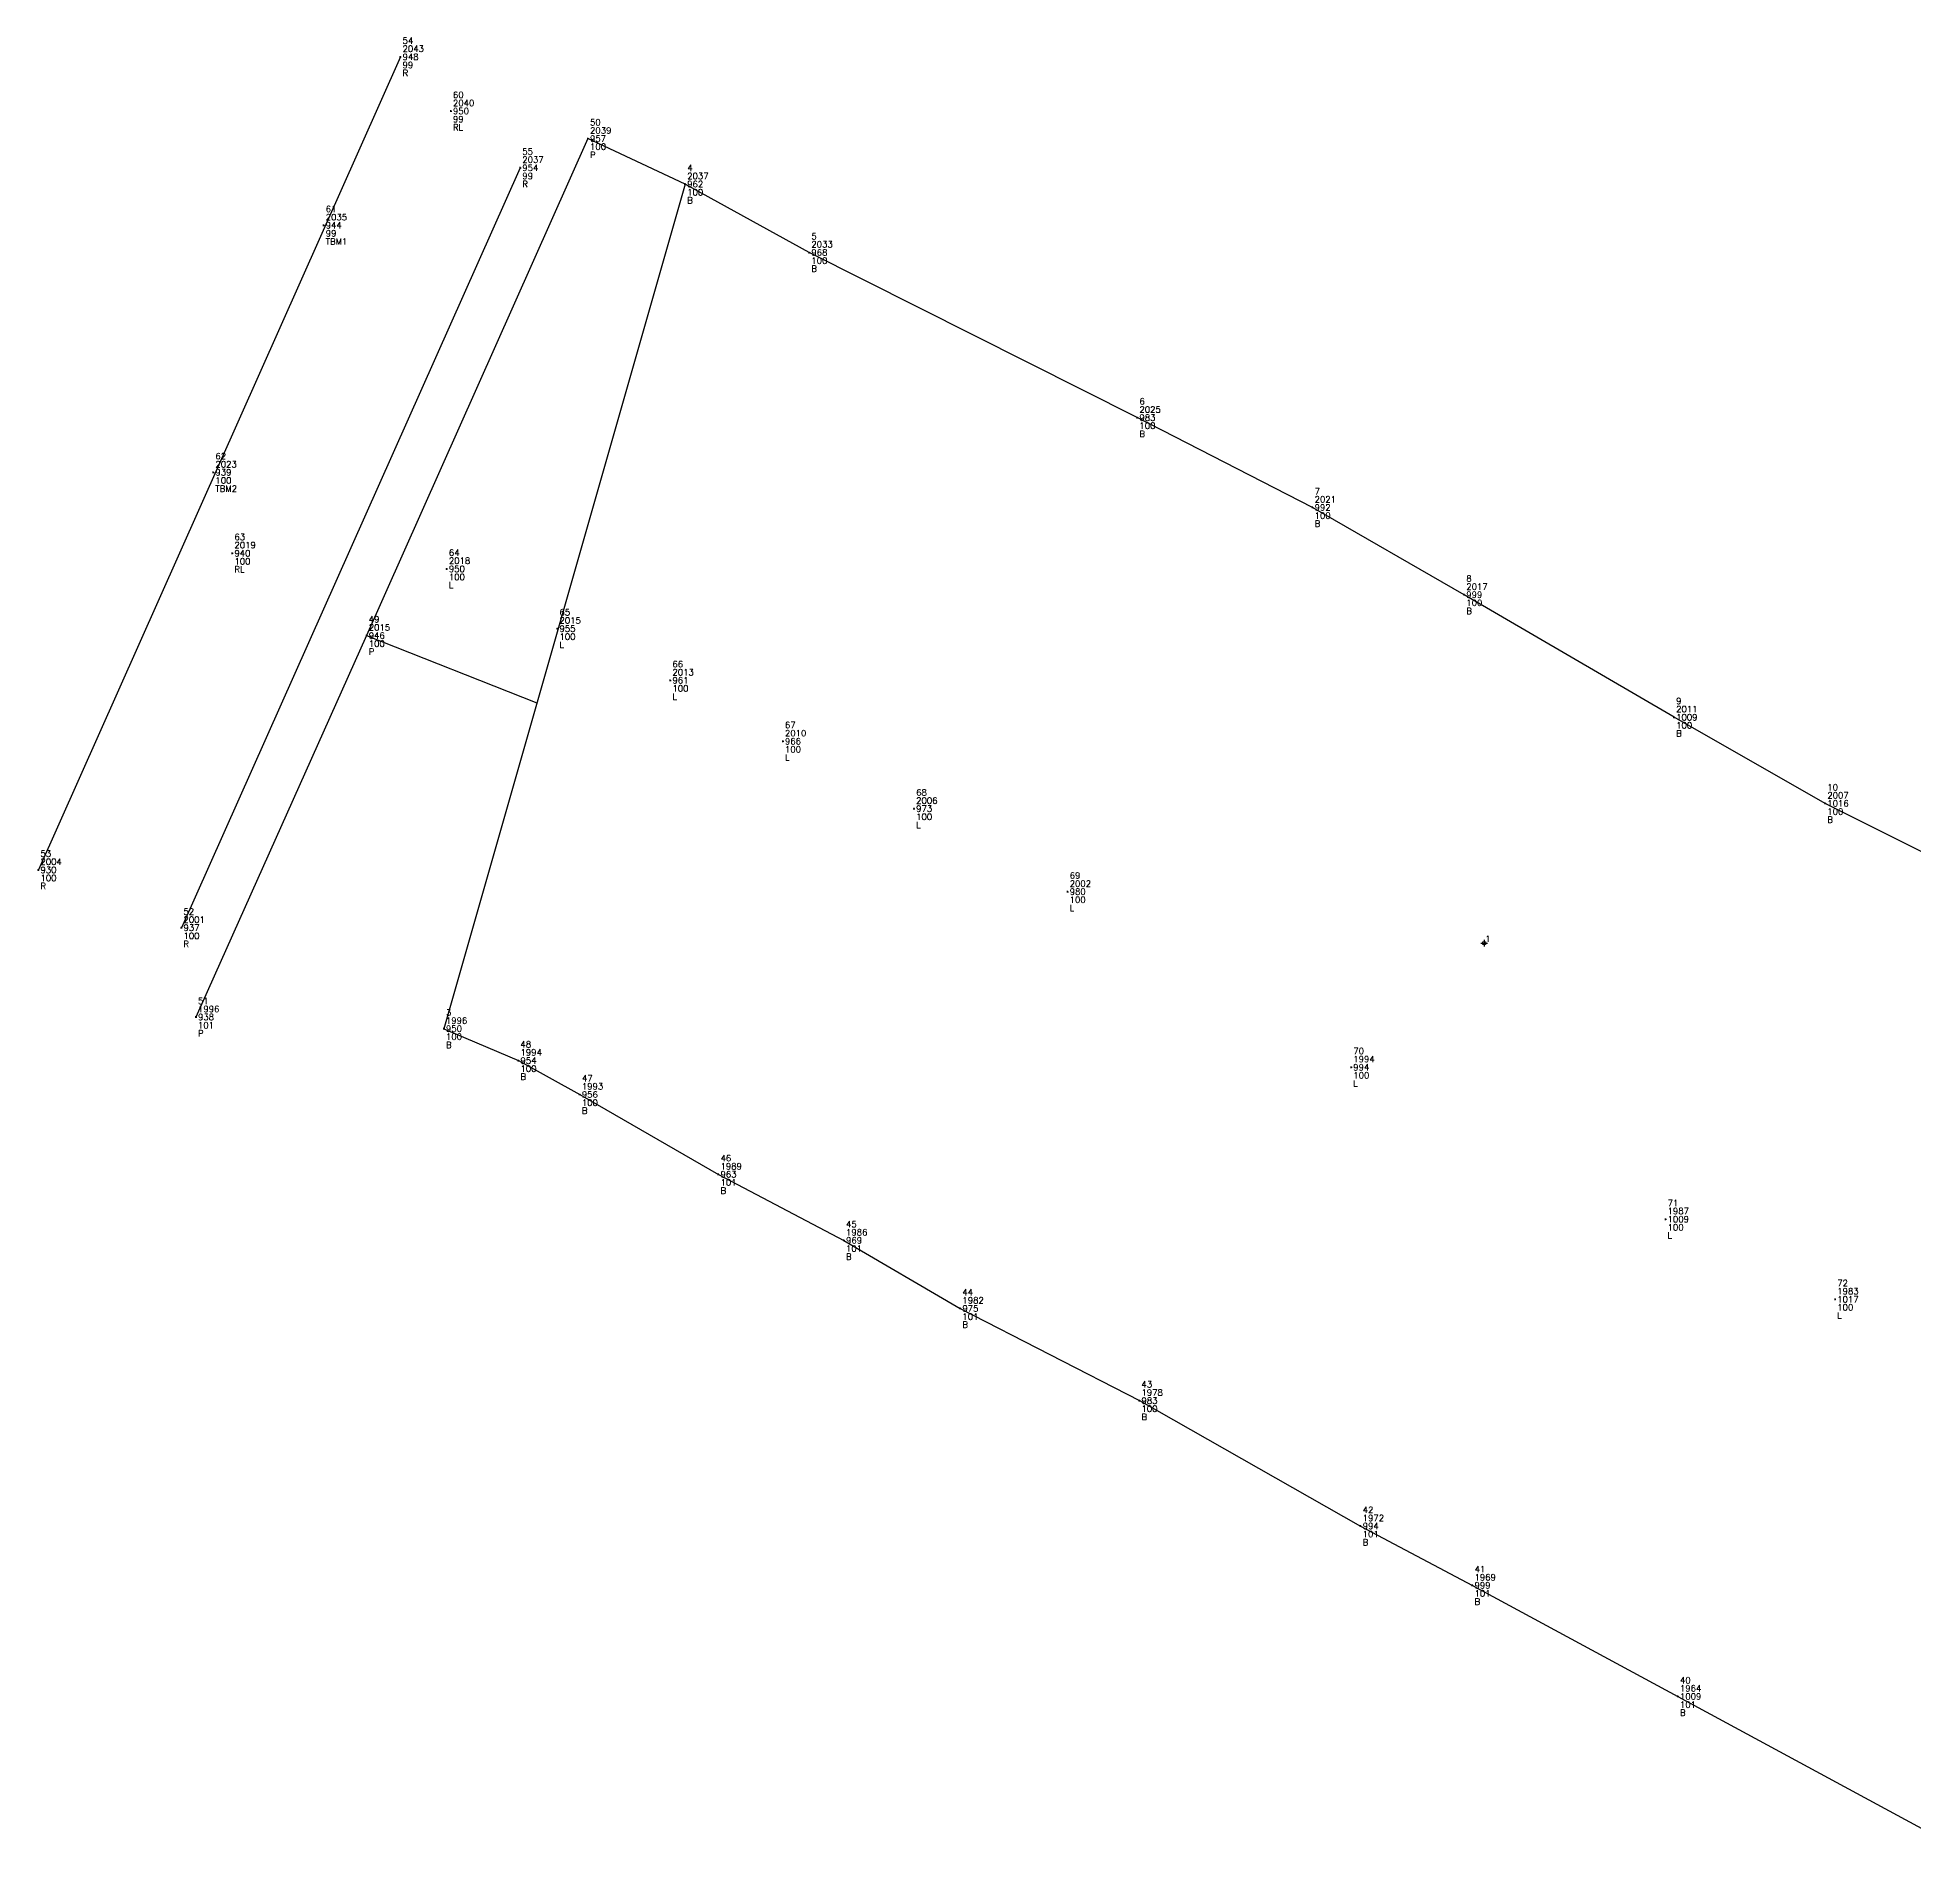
# Model space of a CAD drawing. Extents: x 930 to 1111, y 1923 to 2044.
# Drawn here: x 930.4 to 1020.7, y 1955.7 to 2043.6 of the extents above; entities that cross this region are included whole.
import ezdxf

# ---------------------------------------------------------------- set-up
doc = ezdxf.new("R2010")
doc.units = 0
doc.header["$MEASUREMENT"] = 0
doc.layers.get('0').update_dxf_attribs({"linetype": 'CONTINUOUS'})
for name, color, linetype in [('SPOTX', 2, 'CONTINUOUS'), ('STEXT', 5, 'CONTINUOUS'), ('STEXT1', 5, 'CONTINUOUS'), ('STEXT2', 5, 'CONTINUOUS'), ('STEXT3', 5, 'CONTINUOUS'), ('STN', 6, 'CONTINUOUS'), ('TEXT', 7, 'CONTINUOUS')]:
    doc.layers.add(name, color=color, linetype=linetype)
doc.styles.get("Standard").update_dxf_attribs({"font": 'txt.SHX', "bigfont": 'whgtxt.shx'})

# ---------------------------------------------------------------- blocks, each defined once
blk = doc.blocks.new('SPOTX')
for p, q in [((-0.5, 0), (0.5, 0)), ((0, -0.5), (0, 0.5))]:
    blk.add_line(p, q)

msp = doc.modelspace()

# ---------------------------------------------------------------- linework, layer by layer
for points in [[(947.854, 2042.637), (930.43, 2003.525)], [(953.617, 2037.3), (937.311, 2000.741)], [(961.551, 2036.516), (949.942, 1995.887), (953.53, 1994.353), (956.484, 1992.72), (963.155, 1988.879), (969.194, 1985.7), (974.793, 1982.426), (983.41, 1977.992), (994.056, 1971.96), (999.437, 1969.107), (1009.321, 1963.761), (1024.173, 1955.728)], [(967.526, 2033.226), (961.551, 2036.516)], [(1026.948, 2001.447), (1016.414, 2006.722), (1009.138, 2010.868), (999.04, 2016.763), (991.742, 2020.96), (983.31, 2025.282), (967.526, 2033.226)]]:
    msp.add_lwpolyline(points)
at = {"color": 6}
msp.add_lwpolyline([(961.551, 2036.516), (956.876, 2038.705), (946.227, 2014.798), (938.011, 1996.443)], dxfattribs=at)
at = {"color": 7}
msp.add_lwpolyline([(946.227, 2014.798), (954.422, 2011.566)], dxfattribs=at)
at = {"layer": 'STN'}
for points in [[(999.84, 2000), (1000.16, 2000)], [(1000, 2000.16), (1000, 1999.84)]]:
    msp.add_lwpolyline(points, dxfattribs=at)
msp.add_circle((1000, 2000, 100), 0.08, dxfattribs=at)

# ---------------------------------------------------------------- block references
at = {"layer": 'SPOTX', "xscale": 0.08, "yscale": 0.08, "zscale": 0.08}
for p in [(947.854, 2042.637, 98.747), (950.28, 2040.029, 99.017), (956.876, 2038.705, 99.679), (953.617, 2037.3, 98.744), (961.551, 2036.516, 99.933), (944.157, 2034.536, 99.465), (967.526, 2033.226, 100.088), (983.31, 2025.282, 100.059), (938.848, 2022.649, 99.811), (991.742, 2020.96, 100.112), (939.763, 2018.759, 99.704), (950.083, 2018.006, 99.558), (999.04, 2016.763, 100.159), (955.404, 2015.134, 99.545), (946.227, 2014.798, 100.214), (960.839, 2012.644, 99.667), (1009.138, 2010.868, 100.034), (966.255, 2009.713, 99.82), (972.569, 2006.469, 100.155), (1016.414, 2006.722, 100.15), (930.43, 2003.525, 99.807), (979.956, 2002.476, 100.152), (937.311, 2000.741, 99.815), (938.011, 1996.443, 100.72), (949.942, 1995.887, 100.471), (953.53, 1994.353, 100.424), (993.601, 1994.031, 100.127), (956.484, 1992.72, 100.467), (963.155, 1988.879, 100.613), (1008.726, 1986.721, 100.084), (969.194, 1985.7, 100.544), (974.793, 1982.426, 100.556), (1016.89, 1982.868, 100.095), (983.41, 1977.992, 100.346), (994.056, 1971.96, 100.52), (999.437, 1969.107, 100.546), (1009.321, 1963.761, 100.514)]:
    msp.add_blockref('SPOTX', p, dxfattribs=at)

# ---------------------------------------------------------------- texts
at = {"layer": 'STEXT'}
for s, p in [('54', (947.954, 2043.267, 98.747)), ('60', (950.38, 2040.659, 99.017)), ('50', (956.976, 2039.335, 99.679)), ('55', (953.717, 2037.93, 98.744)), ('4', (961.651, 2037.146, 99.933)), ('61', (944.257, 2035.166, 99.465)), ('5', (967.626, 2033.856, 100.088)), ('6', (983.41, 2025.912, 100.059)), ('62', (938.948, 2023.279, 99.811)), ('7', (991.842, 2021.59, 100.112)), ('63', (939.863, 2019.389, 99.704)), ('64', (950.183, 2018.636, 99.558)), ('8', (999.14, 2017.393, 100.159)), ('65', (955.504, 2015.764, 99.545)), ('49', (946.327, 2015.428, 100.214)), ('66', (960.939, 2013.274, 99.667)), ('9', (1009.238, 2011.498, 100.034)), ('67', (966.355, 2010.343, 99.82)), ('68', (972.669, 2007.099, 100.155)), ('10', (1016.514, 2007.352, 100.15)), ('53', (930.53, 2004.155, 99.807)), ('69', (980.056, 2003.106, 100.152)), ('52', (937.411, 2001.371, 99.815)), ('51', (938.111, 1997.073, 100.72)), ('3', (950.042, 1996.517, 100.471)), ('48', (953.63, 1994.983, 100.424)), ('70', (993.701, 1994.661, 100.127)), ('47', (956.584, 1993.35, 100.467)), ('46', (963.255, 1989.509, 100.613)), ('71', (1008.826, 1987.351, 100.084)), ('45', (969.294, 1986.33, 100.544)), ('44', (974.893, 1983.056, 100.556)), ('72', (1016.99, 1983.498, 100.095)), ('43', (983.51, 1978.622, 100.346)), ('42', (994.156, 1972.59, 100.52)), ('41', (999.537, 1969.737, 100.546)), ('40', (1009.421, 1964.391, 100.514))]:
    msp.add_text(s, height=0.3, dxfattribs=at).set_placement(p)
at = {"layer": 'STEXT1'}
for s, p in [('R', (947.954, 2041.707, 98.747)), ('RL', (950.38, 2039.099, 99.017)), ('P', (956.976, 2037.775, 99.679)), ('R', (953.717, 2036.37, 98.744)), ('B', (961.651, 2035.586, 99.933)), ('TBM1', (944.257, 2033.606, 99.465)), ('B', (967.626, 2032.296, 100.088)), ('B', (983.41, 2024.352, 100.059)), ('TBM2', (938.948, 2021.719, 99.811)), ('B', (991.842, 2020.03, 100.112)), ('RL', (939.863, 2017.829, 99.704)), ('L', (950.183, 2017.076, 99.558)), ('B', (999.14, 2015.833, 100.159)), ('P', (946.327, 2013.868, 100.214)), ('L', (955.504, 2014.204, 99.545)), ('L', (960.939, 2011.714, 99.667)), ('B', (1009.238, 2009.938, 100.034)), ('L', (966.355, 2008.783, 99.82)), ('B', (1016.514, 2005.792, 100.15)), ('L', (972.669, 2005.539, 100.155)), ('R', (930.53, 2002.595, 99.807)), ('L', (980.056, 2001.546, 100.152)), ('R', (937.411, 1999.811, 99.815)), ('P', (938.111, 1995.513, 100.72)), ('B', (950.042, 1994.957, 100.471)), ('B', (953.63, 1993.423, 100.424)), ('L', (993.701, 1993.101, 100.127)), ('B', (956.584, 1991.79, 100.467)), ('B', (963.255, 1987.949, 100.613)), ('L', (1008.826, 1985.791, 100.084)), ('B', (969.294, 1984.77, 100.544)), ('B', (974.893, 1981.496, 100.556)), ('L', (1016.99, 1981.938, 100.095)), ('B', (983.51, 1977.062, 100.346)), ('B', (994.156, 1971.03, 100.52)), ('B', (999.537, 1968.177, 100.546)), ('B', (1009.421, 1962.831, 100.514))]:
    msp.add_text(s, height=0.3, dxfattribs=at).set_placement(p)
at = {"layer": 'STEXT2'}
for s, p in [('2043', (947.954, 2042.877, 98.747)), ('948', (947.954, 2042.487, 98.747)), ('2040', (950.38, 2040.269, 99.017)), ('950', (950.38, 2039.879, 99.017)), ('2039', (956.976, 2038.945, 99.679)), ('957', (956.976, 2038.555, 99.679)), ('2037', (953.717, 2037.54, 98.744)), ('954', (953.717, 2037.15, 98.744)), ('2037', (961.651, 2036.756, 99.933)), ('962', (961.651, 2036.366, 99.933)), ('2035', (944.257, 2034.776, 99.465)), ('944', (944.257, 2034.386, 99.465)), ('2033', (967.626, 2033.466, 100.088)), ('968', (967.626, 2033.076, 100.088)), ('2025', (983.41, 2025.522, 100.059)), ('983', (983.41, 2025.132, 100.059)), ('2023', (938.948, 2022.889, 99.811)), ('939', (938.948, 2022.499, 99.811)), ('2021', (991.842, 2021.2, 100.112)), ('992', (991.842, 2020.81, 100.112)), ('2019', (939.863, 2018.999, 99.704)), ('940', (939.863, 2018.609, 99.704)), ('2018', (950.183, 2018.246, 99.558)), ('950', (950.183, 2017.856, 99.558)), ('2017', (999.14, 2017.003, 100.159)), ('999', (999.14, 2016.613, 100.159)), ('2015', (946.327, 2015.038, 100.214)), ('946', (946.327, 2014.648, 100.214)), ('2015', (955.504, 2015.374, 99.545)), ('955', (955.504, 2014.984, 99.545)), ('2013', (960.939, 2012.884, 99.667)), ('961', (960.939, 2012.494, 99.667)), ('2011', (1009.238, 2011.108, 100.034)), ('1009', (1009.238, 2010.718, 100.034)), ('2010', (966.355, 2009.953, 99.82)), ('966', (966.355, 2009.563, 99.82)), ('2006', (972.669, 2006.709, 100.155)), ('2007', (1016.514, 2006.962, 100.15)), ('1016', (1016.514, 2006.572, 100.15)), ('973', (972.669, 2006.319, 100.155)), ('2004', (930.53, 2003.765, 99.807)), ('930', (930.53, 2003.375, 99.807)), ('2002', (980.056, 2002.716, 100.152)), ('980', (980.056, 2002.326, 100.152)), ('2001', (937.411, 2000.981, 99.815)), ('937', (937.411, 2000.591, 99.815)), ('1996', (938.111, 1996.683, 100.72)), ('938', (938.111, 1996.293, 100.72)), ('950', (950.042, 1995.737, 100.471)), ('1996', (950.042, 1996.127, 100.471)), ('954', (953.63, 1994.203, 100.424)), ('1994', (953.63, 1994.593, 100.424)), ('994', (993.701, 1993.881, 100.127)), ('1994', (993.701, 1994.271, 100.127)), ('956', (956.584, 1992.57, 100.467)), ('1993', (956.584, 1992.96, 100.467)), ('963', (963.255, 1988.729, 100.613)), ('1989', (963.255, 1989.119, 100.613)), ('1987', (1008.826, 1986.961, 100.084)), ('1986', (969.294, 1985.94, 100.544)), ('1009', (1008.826, 1986.571, 100.084)), ('969', (969.294, 1985.55, 100.544)), ('1983', (1016.99, 1983.108, 100.095)), ('975', (974.893, 1982.276, 100.556)), ('1982', (974.893, 1982.666, 100.556)), ('1017', (1016.99, 1982.718, 100.095)), ('983', (983.51, 1977.842, 100.346)), ('1978', (983.51, 1978.232, 100.346)), ('1972', (994.156, 1972.2, 100.52)), ('994', (994.156, 1971.81, 100.52)), ('999', (999.537, 1968.957, 100.546)), ('1969', (999.537, 1969.347, 100.546)), ('1964', (1009.421, 1964.001, 100.514)), ('1009', (1009.421, 1963.611, 100.514))]:
    msp.add_text(s, height=0.3, dxfattribs=at).set_placement(p)
at = {"layer": 'STEXT3'}
for s, p in [('99', (947.954, 2042.097, 98.747)), ('99', (950.38, 2039.489, 99.017)), ('100', (956.976, 2038.165, 99.679)), ('99', (953.717, 2036.76, 98.744)), ('100', (961.651, 2035.976, 99.933)), ('99', (944.257, 2033.996, 99.465)), ('100', (967.626, 2032.686, 100.088)), ('100', (983.41, 2024.742, 100.059)), ('100', (938.948, 2022.109, 99.811)), ('100', (991.842, 2020.42, 100.112)), ('100', (939.863, 2018.219, 99.704)), ('100', (950.183, 2017.466, 99.558)), ('100', (999.14, 2016.223, 100.159)), ('100', (946.327, 2014.258, 100.214)), ('100', (955.504, 2014.594, 99.545)), ('100', (960.939, 2012.104, 99.667)), ('100', (1009.238, 2010.328, 100.034)), ('100', (966.355, 2009.173, 99.82)), ('100', (972.669, 2005.929, 100.155)), ('100', (1016.514, 2006.182, 100.15)), ('100', (930.53, 2002.985, 99.807)), ('100', (980.056, 2001.936, 100.152)), ('100', (937.411, 2000.201, 99.815)), ('101', (938.111, 1995.903, 100.72)), ('100', (950.042, 1995.347, 100.471)), ('100', (953.63, 1993.813, 100.424)), ('100', (993.701, 1993.491, 100.127)), ('100', (956.584, 1992.18, 100.467)), ('101', (963.255, 1988.339, 100.613)), ('100', (1008.826, 1986.181, 100.084)), ('101', (969.294, 1985.16, 100.544)), ('100', (1016.99, 1982.328, 100.095)), ('101', (974.893, 1981.886, 100.556)), ('100', (983.51, 1977.452, 100.346)), ('101', (994.156, 1971.42, 100.52)), ('101', (999.537, 1968.567, 100.546)), ('101', (1009.421, 1963.221, 100.514))]:
    msp.add_text(s, height=0.3, dxfattribs=at).set_placement(p)
at = {"layer": 'TEXT'}
msp.add_text('1', height=0.3, dxfattribs=at).set_placement((1000.057, 2000.057, 100))

doc.saveas('drawing.dxf')
